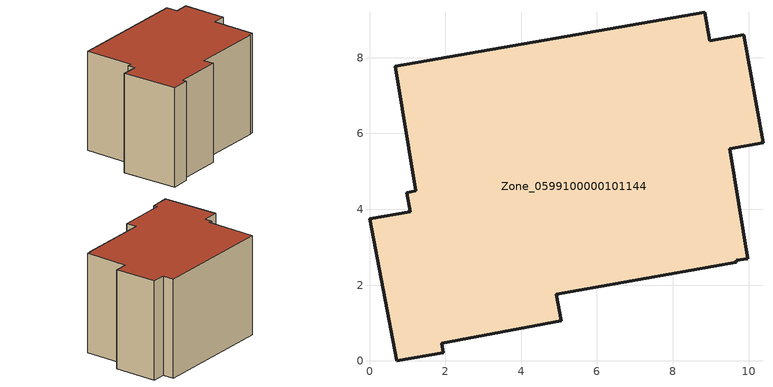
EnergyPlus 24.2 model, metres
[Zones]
Zone_0599100000101144
 floor ground (C_G): 9.68,2.6 4.93,1.76 5.06,1.05 1.9,0.47 1.94,0.21 0.72,0 0,3.75 1.07,3.93 0.98,4.44 1.23,4.48 0.67,7.77 8.84,9.2 8.98,8.44 9.87,8.6 10.38,5.75 9.5,5.59 9.97,2.69 9.67,2.66 z0
 wall outside (C_F): 10.38,5.75 9.87,8.6 8.98,8.44 8.84,9.2 0.67,7.77 1.23,4.48 0.98,4.44 1.07,3.93 0,3.75 0.72,0 1.94,0.21 1.9,0.47 5.06,1.05 4.93,1.76 9.68,2.6 9.67,2.66 9.97,2.69 9.5,5.59 10.38,5.75 z0:6.73
 roof outside (C_R): 4.93,1.76 9.68,2.6 9.67,2.66 9.97,2.69 9.5,5.59 10.38,5.75 9.87,8.6 8.98,8.44 8.84,9.2 0.67,7.77 1.23,4.48 0.98,4.44 1.07,3.93 0,3.75 0.72,0 1.94,0.21 1.9,0.47 5.06,1.05 z6.73
[BUILDING]
Pand.0599100000101144: North Axis=0; Terrain=City; Loads Convergence Tolerance Value=0.04; Temperature Convergence Tolerance Value=0.4; Solar Distribution=FullExterior; Maximum Number of Warmup Days=25; Minimum Number of Warmup Days=1
[Site:Location]
Rotterdam.The.Hague.AP_ZH_NLD Design_Conditions: Latitude=51.96; Longitude=4.45; Time Zone=1; Elevation=-4.5
[SITE:GROUNDTEMPERATURE:BUILDINGSURFACE]
18, 18, 18, 18, 18, 18, 18, 18, 18, 18, 18, 18
[MATERIAL] Thermal Absorptance=0.9; Solar Absorptance=0.7; Visible Absorptance=0.7
Name | Roughness | Thickness | Conductivity | Density | Specific Heat
G.D.1965 | MediumSmooth | 0.15 | 1 | 540 | 1210
F.D.1965 | Rough | 0.3 | 0.857143 | 1920 | 840
R.D.1965 | MediumRough | 0.2 | 0.08 | 1500 | 1000
[CONSTRUCTION]
C_G: G.D.1965
C_F: F.D.1965
C_R: R.D.1965
[ZONE]
Zone_0599100000101144: Type=1; Multiplier=1; Ceiling Height=Autocalculate; Volume=Autocalculate; Floor Area=autocalculate; Part of Total Floor Area=Yes
[ZONEINFILTRATION:DESIGNFLOWRATE]
Infil_Zone_0599100000101144: Zone or ZoneList or Space or SpaceList=Zone_0599100000101144; Schedule=AlwaysOn; Design Flow Rate Calculation Method=Flow/Area; Flow Rate per Floor Area=0.0042; Constant Term Coefficient=1; Temperature Term Coefficient=0; Velocity Term Coefficient=0; Velocity Squared Term Coefficient=0
[HVACTEMPLATE:ZONE:IDEALLOADSAIRSYSTEM]
Zone_0599100000101144: Maximum Heating Supply Air Temperature=50; Minimum Cooling Supply Air Temperature=13; Maximum Heating Supply Air Humidity Ratio=0.0156; Minimum Cooling Supply Air Humidity Ratio=0.0077; Heating Limit=NoLimit; Cooling Limit=NoLimit; Dehumidification Control Type=ConstantSensibleHeatRatio; Cooling Sensible Heat Ratio=0.7; Dehumidification Setpoint=60; Humidification Control Type=None; Humidification Setpoint=30; Outdoor Air Method=None; Outdoor Air Flow Rate per Person=0.00944; Outdoor Air Flow Rate per Zone Floor Area=0; Outdoor Air Flow Rate per Zone=0; Demand Controlled Ventilation Type=None; Outdoor Air Economizer Type=NoEconomizer; Heat Recovery Type=None; Sensible Heat Recovery Effectiveness=0.7; Latent Heat Recovery Effectiveness=0.65
[ZONECONTROL:THERMOSTAT]
ThermostatControl_Zone_0599100000101144: Zone or ZoneList=Zone_0599100000101144; Control Type Schedule=DualSetpointControlType; Control 1=Thermostat_Zone_0599100000101144; Temperature Difference Between Cutout And Setpoint=0
[THERMOSTATSETPOINT:DUALSETPOINT]
Thermostat_Zone_0599100000101144: Heating Setpoint Temperature Schedule=HeatingSetpoint_Zone_0599100000101144; Cooling Setpoint Temperature Schedule=CoolingSetpoint_Zone_0599100000101144
[SCHEDULE:COMPACT]
HeatingSetpoint_Zone_0599100000101144: Through: 12/31, For: AllDays, Until: 24:00, 21
CoolingSetpoint_Zone_0599100000101144: Through: 12/31, For: AllDays, Until: 24:00, 24
DualSetpointControlType: Through: 12/31, For: AllDays, Until: 24:00, 4
AlwaysOn: Through: 12/31, For: AllDays, Until: 24:00, 1
